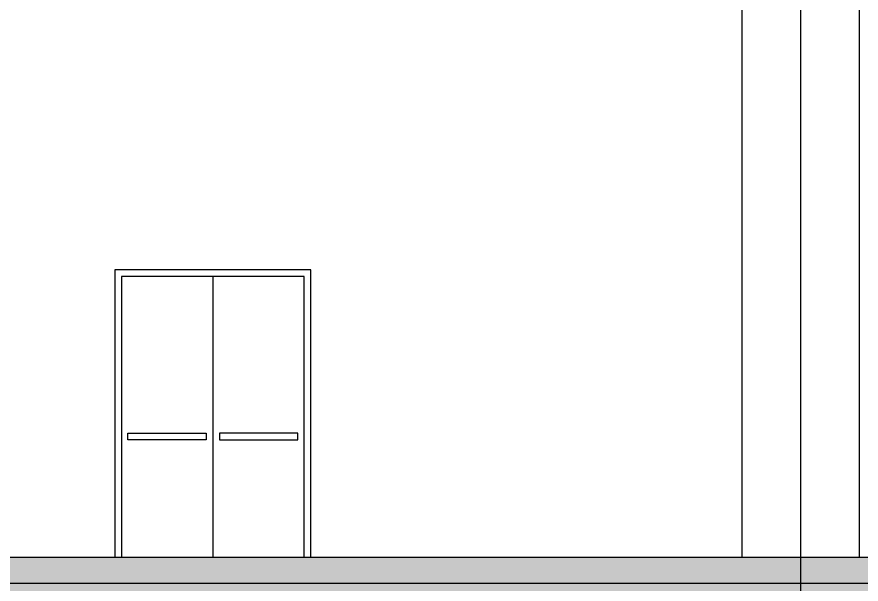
# Model space of a CAD drawing. Header units: centimetres. Extents: x 26200 to 152500, y -600 to 9300.
# Drawn here: x 139365 to 140011, y 1180 to 1614 of the extents above; entities that cross this region are included whole.
import ezdxf

# ---------------------------------------------------------------- set-up
doc = ezdxf.new("R2010")
doc.units = ezdxf.units.CM
doc.layers.add('ROTAS-MIMARI-KESIT', color=8, linetype='Continuous')

msp = doc.modelspace()

# ---------------------------------------------------------------- hatches: boundary and pattern name
at = {"layer": 'ROTAS-MIMARI-KESIT'}
h = msp.add_hatch(dxfattribs=at)
h.set_pattern_fill('ANSI33', color=256, style=0)
h.set_pattern_definition([(45, (84445.261, 23206.629), (-4.49012806, 4.49012806), []), (45, (84449.7513, 23206.629), (-4.49012806, 4.49012806), [3.175, -1.5875])])
h.paths.add_polyline_path([(145009.7, 1180.39), (145009.7, 1200.39), (129119.7, 1200.39), (129119.7, 1180.39)])
h.paths.add_polyline_path([(145009.7, 1200.39), (145009.7, 1180.39), (146908.2, 1180.39), (146908.2, 1200.39)])
h = msp.add_hatch(dxfattribs=at)
h.set_pattern_fill('AR-CONC', color=256, scale=0.1, style=0)
h.set_pattern_definition([(50, (-3729.7674, 2354.189), (1.82184669, -0.159390855), [0.1905, -2.0955]), (355, (-3729.7674, 2354.189), (-0.352434214, 1.910568452), [0.1524, -1.676405842]), (100.4514447, (-3729.6156, 2354.1757), (1.46941247, 1.75117752), [0.161900088, -1.780902446]), (46.1842, (-3729.7674, 2354.697), (2.71079041, -0.42042328), [0.28575, -3.14325]), (96.6355576, (-3729.5415, 2354.662), (2.37404134, 2.474261246), [0.24285023, -2.67135608]), (351.1841512, (-3729.7674, 2354.697), (2.37404134, 2.474261246), [0.22859967, -2.51459732]), (21, (-3729.5134, 2354.57), (1.516143913, -1.022651982), [0.1905, -2.0955]), (326, (-3729.5134, 2354.57), (0.618020284, 1.841879661), [0.1524, -1.6764]), (71.451445, (-3729.387, 2354.4848), (2.134164193, 0.819227689), [0.161900088, -1.780899376]), (37.5, (-3729.7674, 2354.189), (0.0308860325, 0.8455503887), [0, -1.65608, 0, -1.7018, 0, -1.68275]), (7.5, (-3729.7674, 2354.189), (0.668196625, 1.001805748), [0, -0.97028, 0, -1.61798, 0, -0.64135]), (327.5, (-3730.33384, 2354.189), (1.3559059517, -0.05728744), [0, -0.635, 0, -1.9812, 0, -2.6289]), (317.5, (-3730.5878, 2354.189), (1.481291814, 0.25426491), [0, -0.8255, 0, -1.31572, 0, -1.8669])])
h.paths.add_polyline_path([(146882.7, 1180.39), (129119.7, 1180.39), (129119.7, 1170.39), (146882.7, 1170.39)])

# ---------------------------------------------------------------- linework, layer by layer
msp.add_line((139514.7, 1415.39), (139514.7, 1200.39), dxfattribs=at)
for points in [[(139964.7, 2658.48), (139964.7, 925.39)], [(139919.7, 1800.39), (139919.7, 1200.39)], [(140009.7, 1200.39), (140009.7, 1800.39)], [(139589.7, 1200.39), (139589.7, 1420.39), (139439.7, 1420.39), (139439.7, 1200.39)], [(139584.7, 1200.39), (139584.7, 1415.39), (139444.7, 1415.39), (139444.7, 1200.39)], [(145009.7, 1180.39), (129119.7, 1180.39), (129119.7, 1200.39), (145009.7, 1200.39)]]:
    msp.add_lwpolyline(points, dxfattribs=at)
for points in [[(139509.7, 1290.39), (139449.7, 1290.39), (139449.7, 1295.39), (139509.7, 1295.39)], [(139519.7, 1290.39), (139579.7, 1290.39), (139579.7, 1295.39), (139519.7, 1295.39)]]:
    msp.add_lwpolyline(points, close=True, dxfattribs=at)

doc.saveas('drawing.dxf')
